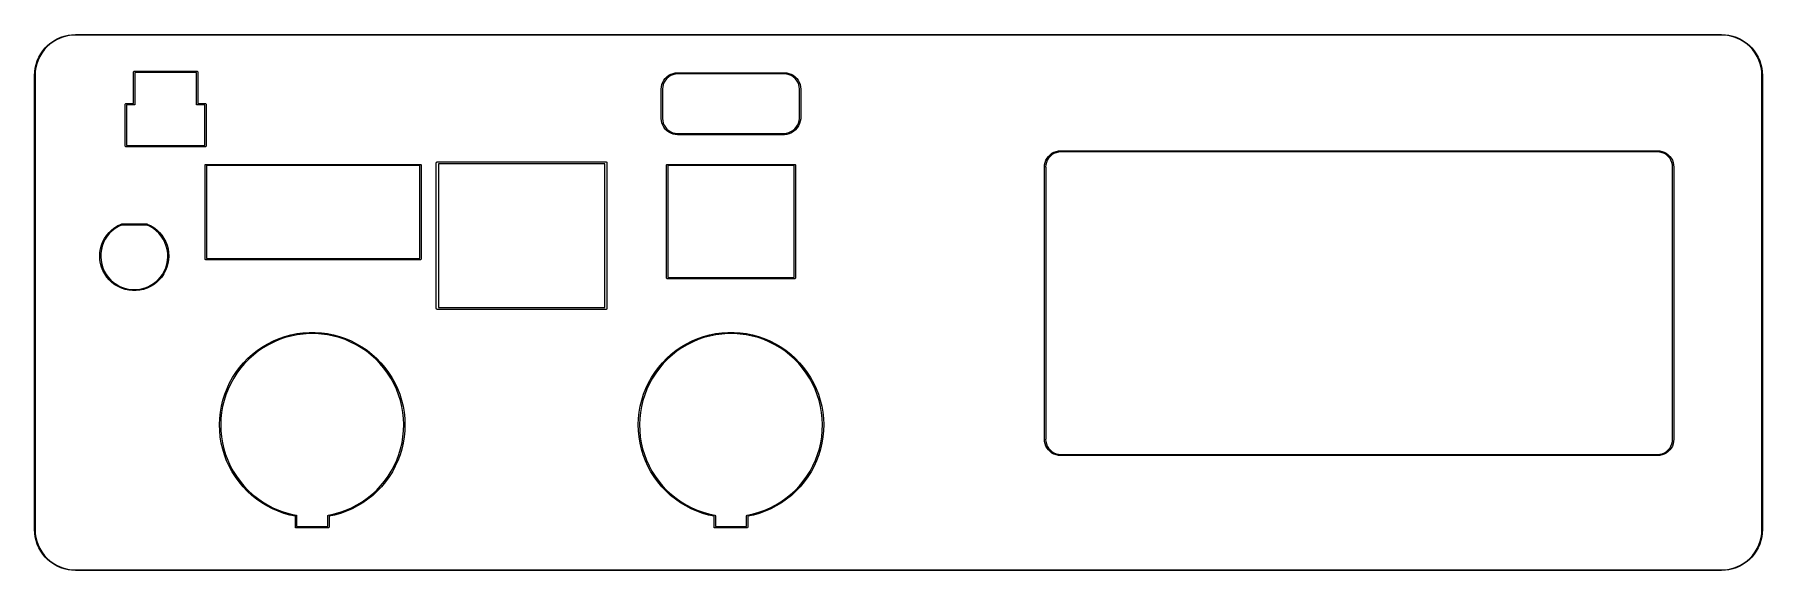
# Model space of a CAD drawing. Extents: x 67 to 233, y -100 to -49.
import ezdxf

# ---------------------------------------------------------------- set-up
doc = ezdxf.new("R2010")
doc.units = 0
doc.layers.add('BLACK', color=7, linetype='CONTINUOUS')

msp = doc.modelspace()

# ---------------------------------------------------------------- linework, layer by layer
at = {"layer": 'BLACK', "linetype": 'CONTINUOUS'}
for p, q in [((69.0307, -49.6358), (69.329, -49.4314)), ((69.5659, -49.3473), (69.2401, -49.5425)), ((69.329, -49.4314), (69.6449, -49.2554)), ((69.9091, -49.1849), (69.5659, -49.3473)), ((69.6449, -49.2554), (69.9757, -49.1094)), ((70.2667, -49.057), (69.9091, -49.1849)), ((69.9757, -49.1094), (70.3186, -48.9945)), ((70.6351, -48.9647), (70.2667, -49.057)), ((70.3186, -48.9945), (70.6706, -48.9117)), ((71.0107, -48.909), (70.6351, -48.9647)), ((70.6706, -48.9117), (71.0288, -48.8617)), ((71.3799, -48.8908), (71.0107, -48.909)), ((71.0288, -48.8617), (71.39, -48.845)), ((71.39, -48.895), (71.3799, -48.8908)), ((71.39, -48.845), (228.61, -48.845)), ((228.61, -48.895), (71.39, -48.895)), ((228.61, -48.845), (228.971, -48.8617)), ((228.62, -48.8908), (228.61, -48.895)), ((228.989, -48.909), (228.62, -48.8908)), ((228.971, -48.8617), (229.329, -48.9117)), ((229.365, -48.9647), (228.989, -48.909)), ((229.329, -48.9117), (229.681, -48.9945)), ((229.733, -49.057), (229.365, -48.9647)), ((229.681, -48.9945), (230.024, -49.1094)), ((230.091, -49.1849), (229.733, -49.057)), ((230.024, -49.1094), (230.355, -49.2554)), ((230.434, -49.3473), (230.091, -49.1849)), ((230.355, -49.2554), (230.671, -49.4314)), ((230.76, -49.5425), (230.434, -49.3473)), ((230.671, -49.4314), (230.969, -49.6358)), ((67.7394, -51.3457), (67.8854, -51.0149)), ((67.9773, -50.9359), (67.8149, -51.2791)), ((67.8854, -51.0149), (68.0614, -50.699)), ((68.1725, -50.6101), (67.9773, -50.9359)), ((68.0614, -50.699), (68.2658, -50.4007)), ((68.3987, -50.3051), (68.1725, -50.6101)), ((68.2658, -50.4007), (68.4968, -50.1225)), ((68.6537, -50.0237), (68.3987, -50.3051)), ((68.4968, -50.1225), (68.7525, -49.8668)), ((68.9351, -49.7687), (68.6537, -50.0237)), ((68.7525, -49.8668), (69.0307, -49.6358)), ((69.2401, -49.5425), (68.9351, -49.7687)), ((231.065, -49.7687), (230.76, -49.5425)), ((230.969, -49.6358), (231.248, -49.8668)), ((231.346, -50.0237), (231.065, -49.7687)), ((231.248, -49.8668), (231.503, -50.1225)), ((231.601, -50.3051), (231.346, -50.0237)), ((231.503, -50.1225), (231.734, -50.4007)), ((231.828, -50.6101), (231.601, -50.3051)), ((231.734, -50.4007), (231.939, -50.699)), ((232.023, -50.9359), (231.828, -50.6101)), ((231.939, -50.699), (232.115, -51.0149)), ((232.185, -51.2791), (232.023, -50.9359)), ((232.115, -51.0149), (232.261, -51.3457)), ((67.475, -52.76), (67.4917, -52.3988)), ((67.475, -96.11), (67.475, -52.76)), ((67.4917, -52.3988), (67.5417, -52.0406)), ((67.539, -52.3807), (67.5208, -52.7499)), ((67.5208, -52.7499), (67.525, -52.76)), ((67.525, -52.76), (67.525, -96.11)), ((67.5947, -52.0051), (67.539, -52.3807)), ((67.5417, -52.0406), (67.6245, -51.6886)), ((67.687, -51.6367), (67.5947, -52.0051)), ((67.6245, -51.6886), (67.7394, -51.3457)), ((67.8149, -51.2791), (67.687, -51.6367)), ((76.94, -52.4), (76.9576, -52.3576)), ((76.94, -55.44), (76.94, -52.4)), ((76.9576, -52.3576), (77, -52.34)), ((77, -52.34), (83, -52.34)), ((82.94, -52.46), (77.06, -52.46)), ((77.06, -52.46), (77.06, -55.5)), ((82.94, -55.5), (82.94, -52.46)), ((83, -52.34), (83.0424, -52.3576)), ((83.0424, -52.3576), (83.06, -52.4)), ((83.06, -52.4), (83.06, -55.44)), ((127.878, -52.871), (128.057, -52.7376)), ((128.244, -52.763), (128.051, -52.8814)), ((128.057, -52.7376), (128.252, -52.631)), ((128.454, -52.6762), (128.244, -52.763)), ((128.252, -52.631), (128.46, -52.5532)), ((128.674, -52.6233), (128.454, -52.6762)), ((128.46, -52.5532), (128.678, -52.5059)), ((128.891, -52.6063), (128.674, -52.6233)), ((128.678, -52.5059), (128.9, -52.49)), ((128.9, -52.61), (128.891, -52.6063)), ((128.9, -52.49), (139.1, -52.49)), ((139.1, -52.61), (128.9, -52.61)), ((139.1, -52.49), (139.322, -52.5059)), ((139.109, -52.6063), (139.1, -52.61)), ((139.326, -52.6233), (139.109, -52.6063)), ((139.322, -52.5059), (139.54, -52.5532)), ((139.546, -52.6762), (139.326, -52.6233)), ((139.54, -52.5532), (139.748, -52.631)), ((139.756, -52.763), (139.546, -52.6762)), ((139.748, -52.631), (139.943, -52.7376)), ((139.949, -52.8814), (139.756, -52.763)), ((139.943, -52.7376), (140.122, -52.871)), ((232.313, -51.6367), (232.185, -51.2791)), ((232.261, -51.3457), (232.376, -51.6886)), ((232.405, -52.0051), (232.313, -51.6367)), ((232.376, -51.6886), (232.458, -52.0406)), ((232.461, -52.3807), (232.405, -52.0051)), ((232.458, -52.0406), (232.508, -52.3988)), ((232.479, -52.7499), (232.461, -52.3807)), ((232.475, -52.76), (232.479, -52.7499)), ((232.475, -96.11), (232.475, -52.76)), ((232.508, -52.3988), (232.525, -52.76)), ((232.525, -52.76), (232.525, -96.11)), ((127.34, -54.05), (127.356, -53.828)), ((127.34, -56.85), (127.34, -54.05)), ((127.356, -53.828), (127.403, -53.6105)), ((127.403, -53.6105), (127.481, -53.402)), ((127.473, -53.824), (127.456, -54.041)), ((127.456, -54.041), (127.46, -54.05)), ((127.46, -54.05), (127.46, -56.85)), ((127.526, -53.6036), (127.473, -53.824)), ((127.481, -53.402), (127.588, -53.2066)), ((127.613, -53.3942), (127.526, -53.6036)), ((127.588, -53.2066), (127.721, -53.0284)), ((127.731, -53.201), (127.613, -53.3942)), ((127.721, -53.0284), (127.878, -52.871)), ((127.879, -53.0286), (127.731, -53.201)), ((128.051, -52.8814), (127.879, -53.0286)), ((140.121, -53.0286), (139.949, -52.8814)), ((140.269, -53.201), (140.121, -53.0286)), ((140.122, -52.871), (140.279, -53.0284)), ((140.387, -53.3942), (140.269, -53.201)), ((140.279, -53.0284), (140.412, -53.2066)), ((140.474, -53.6036), (140.387, -53.3942)), ((140.412, -53.2066), (140.519, -53.402)), ((140.527, -53.824), (140.474, -53.6036)), ((140.519, -53.402), (140.597, -53.6105)), ((140.544, -54.041), (140.527, -53.824)), ((140.54, -54.05), (140.544, -54.041)), ((140.54, -56.65), (140.54, -54.05)), ((140.597, -53.6105), (140.644, -53.828)), ((140.644, -53.828), (140.66, -54.05)), ((140.66, -54.05), (140.66, -56.65)), ((76.14, -55.5), (76.1576, -55.4576)), ((76.14, -59.5), (76.14, -55.5)), ((76.1576, -55.4576), (76.2, -55.44)), ((76.2, -55.44), (76.94, -55.44)), ((77, -55.56), (76.26, -55.56)), ((76.26, -55.56), (76.26, -59.44)), ((77.0424, -55.5424), (77, -55.56)), ((77.06, -55.5), (77.0424, -55.5424)), ((82.9576, -55.5424), (82.94, -55.5)), ((83, -55.56), (82.9576, -55.5424)), ((83.74, -55.56), (83, -55.56)), ((83.06, -55.44), (83.8, -55.44)), ((83.74, -59.44), (83.74, -55.56)), ((83.8, -55.44), (83.8424, -55.4576)), ((83.8424, -55.4576), (83.86, -55.5)), ((83.86, -55.5), (83.86, -59.5)), ((127.356, -57.072), (127.34, -56.85)), ((127.403, -57.2895), (127.356, -57.072)), ((127.481, -57.498), (127.403, -57.2895)), ((127.46, -56.85), (127.456, -56.859)), ((127.456, -56.859), (127.473, -57.076)), ((127.473, -57.076), (127.526, -57.2964)), ((127.588, -57.6934), (127.481, -57.498)), ((127.526, -57.2964), (127.613, -57.5058)), ((127.721, -57.8716), (127.588, -57.6934)), ((127.613, -57.5058), (127.731, -57.699)), ((127.731, -57.699), (127.879, -57.8714)), ((140.084, -57.8537), (140.23, -57.6882)), ((140.322, -57.7586), (140.165, -57.9365)), ((140.23, -57.6882), (140.351, -57.5036)), ((140.452, -57.5601), (140.322, -57.7586)), ((140.351, -57.5036), (140.445, -57.3036)), ((140.445, -57.3036), (140.509, -57.0924)), ((140.553, -57.3452), (140.452, -57.5601)), ((140.509, -57.0924), (140.542, -56.8742)), ((140.541, -56.6518), (140.54, -56.65)), ((140.54, -56.6537), (140.541, -56.6518)), ((140.544, -56.6616), (140.54, -56.6537)), ((140.542, -56.8742), (140.544, -56.6616)), ((140.622, -57.1181), (140.553, -57.3452)), ((140.658, -56.8835), (140.622, -57.1181)), ((140.66, -56.6504), (140.658, -56.8835)), ((140.66, -56.65), (140.66, -56.6504)), ((127.878, -58.029), (127.721, -57.8716)), ((128.057, -58.1624), (127.878, -58.029)), ((127.879, -57.8714), (128.051, -58.0186)), ((128.051, -58.0186), (128.244, -58.137)), ((128.252, -58.269), (128.057, -58.1624)), ((128.244, -58.137), (128.454, -58.2238)), ((128.46, -58.3468), (128.252, -58.269)), ((128.454, -58.2238), (128.674, -58.2767)), ((128.678, -58.3941), (128.46, -58.3468)), ((128.674, -58.2767), (128.891, -58.2937)), ((128.9, -58.41), (128.678, -58.3941)), ((128.891, -58.2937), (128.893, -58.293)), ((128.893, -58.293), (128.9, -58.29)), ((128.9, -58.29), (139.1, -58.29)), ((139.1, -58.41), (128.9, -58.41)), ((139.1, -58.29), (139.107, -58.2927)), ((139.102, -58.4092), (139.1, -58.41)), ((139.104, -58.4099), (139.102, -58.4092)), ((139.339, -58.3782), (139.104, -58.4099)), ((139.107, -58.2927), (139.315, -58.2646)), ((139.315, -58.2646), (139.528, -58.2043)), ((139.567, -58.3134), (139.339, -58.3782)), ((139.528, -58.2043), (139.729, -58.1144)), ((139.784, -58.2168), (139.567, -58.3134)), ((139.729, -58.1144), (139.916, -57.9968)), ((139.985, -58.0903), (139.784, -58.2168)), ((139.916, -57.9968), (140.084, -57.8537)), ((140.165, -57.9365), (139.985, -58.0903)), ((76.1576, -59.5424), (76.14, -59.5)), ((76.2, -59.56), (76.1576, -59.5424)), ((83.8, -59.56), (76.2, -59.56)), ((76.26, -59.44), (83.74, -59.44)), ((83.8424, -59.5424), (83.8, -59.56)), ((83.86, -59.5), (83.8424, -59.5424)), ((105.855, -61.0691), (105.864, -61.0563)), ((105.864, -61.0563), (105.869, -61.0412)), ((105.869, -61.0412), (105.882, -61.0319)), ((105.882, -61.0319), (105.891, -61.0191)), ((105.891, -61.0191), (105.906, -61.0142)), ((105.906, -61.0142), (105.919, -61.0049)), ((105.919, -61.0049), (105.935, -61.0049)), ((105.935, -61.0049), (105.95, -61)), ((105.95, -61), (122.05, -61)), ((122.05, -61), (122.065, -61.0049)), ((122.065, -61.0049), (122.081, -61.0049)), ((122.081, -61.0049), (122.094, -61.0142)), ((122.094, -61.0142), (122.109, -61.0191)), ((122.109, -61.0191), (122.118, -61.0319)), ((122.118, -61.0319), (122.131, -61.0412)), ((122.131, -61.0412), (122.136, -61.0563)), ((122.136, -61.0563), (122.145, -61.0691)), ((163.956, -61.278), (164.003, -61.0605)), ((164.003, -61.0605), (164.081, -60.852)), ((164.126, -61.0536), (164.073, -61.274)), ((164.081, -60.852), (164.188, -60.6566)), ((164.213, -60.8442), (164.126, -61.0536)), ((164.188, -60.6566), (164.321, -60.4784)), ((164.331, -60.651), (164.213, -60.8442)), ((164.321, -60.4784), (164.478, -60.321)), ((164.479, -60.4786), (164.331, -60.651)), ((164.478, -60.321), (164.657, -60.1876)), ((164.651, -60.3314), (164.479, -60.4786)), ((164.844, -60.213), (164.651, -60.3314)), ((164.657, -60.1876), (164.852, -60.081)), ((165.054, -60.1262), (164.844, -60.213)), ((164.852, -60.081), (165.06, -60.0032)), ((165.274, -60.0733), (165.054, -60.1262)), ((165.06, -60.0032), (165.278, -59.9559)), ((165.491, -60.0563), (165.274, -60.0733)), ((165.278, -59.9559), (165.5, -59.94)), ((165.5, -60.06), (165.491, -60.0563)), ((165.5, -59.94), (222.5, -59.94)), ((222.5, -60.06), (165.5, -60.06)), ((222.5, -59.94), (222.722, -59.9559)), ((222.509, -60.0563), (222.5, -60.06)), ((222.726, -60.0733), (222.509, -60.0563)), ((222.722, -59.9559), (222.94, -60.0032)), ((222.946, -60.1262), (222.726, -60.0733)), ((222.94, -60.0032), (223.148, -60.081)), ((223.156, -60.213), (222.946, -60.1262)), ((223.148, -60.081), (223.343, -60.1876)), ((223.349, -60.3314), (223.156, -60.213)), ((223.343, -60.1876), (223.522, -60.321)), ((223.521, -60.4786), (223.349, -60.3314)), ((223.669, -60.651), (223.521, -60.4786)), ((223.522, -60.321), (223.679, -60.4784)), ((223.787, -60.8442), (223.669, -60.651)), ((223.679, -60.4784), (223.812, -60.6566)), ((223.874, -61.0536), (223.787, -60.8442)), ((223.812, -60.6566), (223.919, -60.852)), ((223.927, -61.274), (223.874, -61.0536)), ((223.919, -60.852), (223.997, -61.0605)), ((223.997, -61.0605), (224.044, -61.278)), ((83.77, -61.3), (83.7876, -61.2576)), ((83.77, -70.3), (83.77, -61.3)), ((83.7876, -61.2576), (83.83, -61.24)), ((83.83, -61.24), (104.33, -61.24)), ((83.89, -61.36), (83.89, -70.24)), ((104.27, -61.36), (83.89, -61.36)), ((104.27, -70.24), (104.27, -61.36)), ((104.33, -61.24), (104.372, -61.2576)), ((104.372, -61.2576), (104.39, -61.3)), ((104.39, -61.3), (104.39, -70.3)), ((105.85, -61.1), (105.855, -61.0849)), ((105.85, -75), (105.85, -61.1)), ((105.855, -61.0849), (105.855, -61.0691)), ((106.05, -61.2), (106.05, -74.9)), ((121.95, -61.2), (106.05, -61.2)), ((121.95, -74.9), (121.95, -61.2)), ((122.145, -61.0691), (122.145, -61.0849)), ((122.145, -61.0849), (122.15, -61.1)), ((122.15, -61.1), (122.15, -75)), ((127.84, -61.3), (127.858, -61.2576)), ((127.84, -72.1), (127.84, -61.3)), ((127.858, -61.2576), (127.9, -61.24)), ((127.9, -61.24), (140.1, -61.24)), ((127.96, -61.36), (127.96, -72.04)), ((140.04, -61.36), (127.96, -61.36)), ((140.04, -72.04), (140.04, -61.36)), ((140.1, -61.24), (140.142, -61.2576)), ((140.142, -61.2576), (140.16, -61.3)), ((140.16, -61.3), (140.16, -72.1)), ((163.94, -61.5), (163.956, -61.278)), ((163.94, -87.5), (163.94, -61.5)), ((164.073, -61.274), (164.056, -61.491)), ((164.056, -61.491), (164.06, -61.5)), ((164.06, -61.5), (164.06, -87.5)), ((223.944, -61.491), (223.927, -61.274)), ((223.94, -61.5), (223.944, -61.491)), ((223.94, -87.5), (223.94, -61.5)), ((224.044, -61.278), (224.06, -61.5)), ((224.06, -61.5), (224.06, -87.5)), ((74.5954, -67.7404), (74.8533, -67.4941)), ((74.8994, -67.5799), (74.6458, -67.8259)), ((74.8533, -67.4941), (75.1363, -67.277)), ((75.1786, -67.3634), (74.8994, -67.5799)), ((75.1363, -67.277), (75.4411, -67.0918)), ((75.4799, -67.1789), (75.1786, -67.3634)), ((75.4411, -67.0918), (75.7641, -66.9405)), ((75.7826, -67.0368), (75.4799, -67.1789)), ((75.7641, -66.9405), (75.7738, -66.9406)), ((75.7738, -66.9406), (75.7828, -66.9369)), ((75.7828, -67.0369), (75.7826, -67.0368)), ((75.7828, -66.9369), (78.2175, -66.937)), ((78.2175, -67.037), (75.7828, -67.0369)), ((78.2175, -66.937), (78.2265, -66.9407)), ((78.2177, -67.0369), (78.2175, -67.037)), ((78.5204, -67.1791), (78.2177, -67.0369)), ((78.2265, -66.9407), (78.2362, -66.9406)), ((78.2362, -66.9406), (78.5592, -67.0919)), ((78.8217, -67.3636), (78.5204, -67.1791)), ((78.5592, -67.0919), (78.864, -67.2772)), ((79.1008, -67.5801), (78.8217, -67.3636)), ((78.864, -67.2772), (79.147, -67.4943)), ((79.3544, -67.8261), (79.1008, -67.5801)), ((79.147, -67.4943), (79.4049, -67.7407)), ((73.7186, -69.6527), (73.7753, -69.3006)), ((73.7753, -69.3006), (73.8696, -68.9566)), ((73.9428, -69.0394), (73.8556, -69.3818)), ((73.8696, -68.9566), (74.0005, -68.6248)), ((74.0671, -68.7087), (73.9428, -69.0394)), ((74.0005, -68.6248), (74.1665, -68.3091)), ((74.2271, -68.3937), (74.0671, -68.7087)), ((74.1665, -68.3091), (74.3655, -68.0132)), ((74.4208, -68.0982), (74.2271, -68.3937)), ((74.3655, -68.0132), (74.5954, -67.7404)), ((74.6458, -67.8259), (74.4208, -68.0982)), ((79.5794, -68.0985), (79.3544, -67.8261)), ((79.4049, -67.7407), (79.6347, -68.0134)), ((79.7731, -68.394), (79.5794, -68.0985)), ((79.6347, -68.0134), (79.8337, -68.3094)), ((79.933, -68.709), (79.7731, -68.394)), ((79.8337, -68.3094), (79.9996, -68.6251)), ((80.0573, -69.0397), (79.933, -68.709)), ((79.9996, -68.6251), (80.1305, -68.9569)), ((80.1444, -69.3821), (80.0573, -69.0397)), ((80.1305, -68.9569), (80.2248, -69.3009)), ((80.2248, -69.3009), (80.2814, -69.653)), ((73.7003, -70.0089), (73.7186, -69.6527)), ((73.7206, -70.365), (73.7003, -70.0089)), ((73.7791, -70.7168), (73.7206, -70.365)), ((73.8753, -71.0602), (73.7791, -70.7168)), ((73.8067, -69.7317), (73.7966, -70.0849)), ((73.7966, -70.0849), (73.8254, -70.437)), ((73.8556, -69.3818), (73.8067, -69.7317)), ((73.8254, -70.437), (73.8928, -70.7838)), ((73.8928, -70.7838), (73.9979, -71.1211)), ((80.002, -71.1214), (80.1072, -70.7841)), ((80.1072, -70.7841), (80.1746, -70.4373)), ((80.2208, -70.7171), (80.1246, -71.0605)), ((80.1933, -69.732), (80.1444, -69.3821)), ((80.1746, -70.4373), (80.2034, -70.0852)), ((80.2034, -70.0852), (80.1933, -69.732)), ((80.2794, -70.3653), (80.2208, -70.7171)), ((80.2997, -70.0092), (80.2794, -70.3653)), ((80.2814, -69.653), (80.2997, -70.0092)), ((83.7876, -70.3424), (83.77, -70.3)), ((83.83, -70.36), (83.7876, -70.3424)), ((104.33, -70.36), (83.83, -70.36)), ((83.89, -70.24), (104.27, -70.24)), ((104.372, -70.3424), (104.33, -70.36)), ((104.39, -70.3), (104.372, -70.3424)), ((74.008, -71.3913), (73.8753, -71.0602)), ((73.9979, -71.1211), (74.1396, -71.4447)), ((74.1756, -71.7061), (74.008, -71.3913)), ((74.1396, -71.4447), (74.316, -71.7508)), ((74.3763, -72.001), (74.1756, -71.7061)), ((74.316, -71.7508), (74.5251, -72.0356)), ((74.6075, -72.2725), (74.3763, -72.001)), ((74.5251, -72.0356), (74.7642, -72.2957)), ((74.8668, -72.5174), (74.6075, -72.2725)), ((74.7642, -72.2957), (75.0305, -72.5279)), ((75.151, -72.7329), (74.8668, -72.5174)), ((75.0305, -72.5279), (75.3207, -72.7293)), ((78.679, -72.7295), (78.9693, -72.5281)), ((79.133, -72.5176), (78.8488, -72.7331)), ((78.9693, -72.5281), (79.2356, -72.2959)), ((79.3922, -72.2727), (79.133, -72.5176)), ((79.2356, -72.2959), (79.4747, -72.0359)), ((79.6236, -72.0012), (79.3922, -72.2727)), ((79.4747, -72.0359), (79.6838, -71.7511)), ((79.8242, -71.7064), (79.6236, -72.0012)), ((79.6838, -71.7511), (79.8603, -71.445)), ((79.9919, -71.3916), (79.8242, -71.7064)), ((79.8603, -71.445), (80.002, -71.1214)), ((80.1246, -71.0605), (79.9919, -71.3916)), ((127.858, -72.1424), (127.84, -72.1)), ((127.9, -72.16), (127.858, -72.1424)), ((140.1, -72.16), (127.9, -72.16)), ((127.96, -72.04), (140.04, -72.04)), ((140.142, -72.1424), (140.1, -72.16)), ((140.16, -72.1), (140.142, -72.1424)), ((75.4567, -72.9166), (75.151, -72.7329)), ((75.3207, -72.7293), (75.6314, -72.8976)), ((75.7805, -73.0661), (75.4567, -72.9166)), ((75.6314, -72.8976), (75.9587, -73.0306)), ((76.1186, -73.1798), (75.7805, -73.0661)), ((75.9587, -73.0306), (76.2986, -73.1269)), ((76.4669, -73.2563), (76.1186, -73.1798)), ((76.2986, -73.1269), (76.6471, -73.1851)), ((76.8215, -73.2949), (76.4669, -73.2563)), ((76.6471, -73.1851), (76.9998, -73.2046)), ((77.1782, -73.2949), (76.8215, -73.2949)), ((76.9998, -73.2046), (77.3526, -73.1851)), ((77.5328, -73.2564), (77.1782, -73.2949)), ((77.3526, -73.1851), (77.7011, -73.1269)), ((77.8811, -73.1799), (77.5328, -73.2564)), ((77.7011, -73.1269), (78.041, -73.0307)), ((78.2192, -73.0662), (77.8811, -73.1799)), ((78.041, -73.0307), (78.3683, -72.8977)), ((78.543, -72.9167), (78.2192, -73.0662)), ((78.3683, -72.8977), (78.679, -72.7295)), ((78.8488, -72.7331), (78.543, -72.9167)), ((105.855, -75.0151), (105.85, -75)), ((105.855, -75.0309), (105.855, -75.0151)), ((105.864, -75.0437), (105.855, -75.0309)), ((105.869, -75.0588), (105.864, -75.0437)), ((105.882, -75.0681), (105.869, -75.0588)), ((105.891, -75.0809), (105.882, -75.0681)), ((105.906, -75.0858), (105.891, -75.0809)), ((105.919, -75.0951), (105.906, -75.0858)), ((105.935, -75.0951), (105.919, -75.0951)), ((105.95, -75.1), (105.935, -75.0951)), ((122.05, -75.1), (105.95, -75.1)), ((106.05, -74.9), (121.95, -74.9)), ((122.065, -75.0951), (122.05, -75.1)), ((122.081, -75.0951), (122.065, -75.0951)), ((122.094, -75.0858), (122.081, -75.0951)), ((122.109, -75.0809), (122.094, -75.0858)), ((122.118, -75.0681), (122.109, -75.0809)), ((122.131, -75.0588), (122.118, -75.0681)), ((122.136, -75.0437), (122.131, -75.0588)), ((122.145, -75.0309), (122.136, -75.0437)), ((122.15, -75), (122.145, -75.0151)), ((122.145, -75.0151), (122.145, -75.0309)), ((91.3849, -77.6815), (91.9539, -77.5262)), ((91.9539, -77.5262), (92.532, -77.4091)), ((92.5511, -77.5226), (91.9805, -77.6382)), ((92.532, -77.4091), (93.1166, -77.3308)), ((93.1281, -77.4453), (92.5511, -77.5226)), ((93.1166, -77.3308), (93.7051, -77.2915)), ((93.7089, -77.4066), (93.1281, -77.4453)), ((93.7051, -77.2915), (94.2949, -77.2915)), ((94.2911, -77.4066), (93.7089, -77.4066)), ((94.8719, -77.4453), (94.2911, -77.4066)), ((94.2949, -77.2915), (94.8834, -77.3308)), ((95.4489, -77.5226), (94.8719, -77.4453)), ((94.8834, -77.3308), (95.468, -77.4091)), ((96.0195, -77.6382), (95.4489, -77.5226)), ((95.468, -77.4091), (96.0461, -77.5262)), ((96.0461, -77.5262), (96.6151, -77.6815)), ((131.385, -77.6815), (131.954, -77.5262)), ((131.954, -77.5262), (132.532, -77.4091)), ((132.551, -77.5226), (131.981, -77.6382)), ((132.532, -77.4091), (133.117, -77.3308)), ((133.128, -77.4453), (132.551, -77.5226)), ((133.117, -77.3308), (133.705, -77.2915)), ((133.709, -77.4066), (133.128, -77.4453)), ((133.705, -77.2915), (134.295, -77.2915)), ((134.291, -77.4066), (133.709, -77.4066)), ((134.872, -77.4453), (134.291, -77.4066)), ((134.295, -77.2915), (134.883, -77.3308)), ((135.449, -77.5226), (134.872, -77.4453)), ((134.883, -77.3308), (135.468, -77.4091)), ((136.019, -77.6382), (135.449, -77.5226)), ((135.468, -77.4091), (136.046, -77.5262)), ((136.046, -77.5262), (136.615, -77.6815)), ((88.2987, -79.366), (88.7624, -79.0015)), ((88.8305, -79.0944), (88.3728, -79.4541)), ((88.7624, -79.0015), (89.2493, -78.6687)), ((89.3111, -78.7659), (88.8305, -79.0944)), ((89.2493, -78.6687), (89.7573, -78.3691)), ((89.8125, -78.4701), (89.3111, -78.7659)), ((89.7573, -78.3691), (90.2842, -78.1039)), ((90.3325, -78.2084), (89.8125, -78.4701)), ((90.2842, -78.1039), (90.8275, -77.8744)), ((90.8688, -77.9818), (90.3325, -78.2084)), ((90.8275, -77.8744), (91.3849, -77.6815)), ((91.4189, -77.7915), (90.8688, -77.9818)), ((91.9805, -77.6382), (91.4189, -77.7915)), ((96.5811, -77.7915), (96.0195, -77.6382)), ((97.1312, -77.9818), (96.5811, -77.7915)), ((96.6151, -77.6815), (97.1725, -77.8744)), ((97.6675, -78.2084), (97.1312, -77.9818)), ((97.1725, -77.8744), (97.7158, -78.1039)), ((98.1875, -78.4701), (97.6675, -78.2084)), ((97.7158, -78.1039), (98.2427, -78.3691)), ((98.6889, -78.7659), (98.1875, -78.4701)), ((98.2427, -78.3691), (98.7507, -78.6687)), ((99.1695, -79.0944), (98.6889, -78.7659)), ((98.7507, -78.6687), (99.2376, -79.0015)), ((99.6272, -79.4541), (99.1695, -79.0944)), ((99.2376, -79.0015), (99.7013, -79.366)), ((128.299, -79.366), (128.762, -79.0015)), ((128.83, -79.0944), (128.373, -79.4541)), ((128.762, -79.0015), (129.249, -78.6687)), ((129.311, -78.7659), (128.83, -79.0944)), ((129.249, -78.6687), (129.757, -78.3691)), ((129.812, -78.4701), (129.311, -78.7659)), ((129.757, -78.3691), (130.284, -78.1039)), ((130.332, -78.2084), (129.812, -78.4701)), ((130.284, -78.1039), (130.828, -77.8744)), ((130.869, -77.9818), (130.332, -78.2084)), ((130.828, -77.8744), (131.385, -77.6815)), ((131.419, -77.7915), (130.869, -77.9818)), ((131.981, -77.6382), (131.419, -77.7915)), ((136.581, -77.7915), (136.019, -77.6382)), ((137.131, -77.9818), (136.581, -77.7915)), ((136.615, -77.6815), (137.172, -77.8744)), ((137.668, -78.2084), (137.131, -77.9818)), ((137.172, -77.8744), (137.716, -78.1039)), ((138.188, -78.4701), (137.668, -78.2084)), ((137.716, -78.1039), (138.243, -78.3691)), ((138.689, -78.7659), (138.188, -78.4701)), ((138.243, -78.3691), (138.751, -78.6687)), ((139.17, -79.0944), (138.689, -78.7659)), ((138.751, -78.6687), (139.238, -79.0015)), ((139.627, -79.4541), (139.17, -79.0944)), ((139.238, -79.0015), (139.701, -79.366)), ((86.7156, -81.1065), (87.0669, -80.6328)), ((87.1571, -80.7044), (86.8103, -81.1719)), ((87.0669, -80.6328), (87.4491, -80.1835)), ((87.5342, -80.2609), (87.1571, -80.7044)), ((87.4491, -80.1835), (87.8602, -79.7606)), ((87.9401, -79.8435), (87.5342, -80.2609)), ((87.8602, -79.7606), (88.2987, -79.366)), ((88.3728, -79.4541), (87.9401, -79.8435)), ((100.06, -79.8435), (99.6272, -79.4541)), ((99.7013, -79.366), (100.14, -79.7606)), ((100.466, -80.2609), (100.06, -79.8435)), ((100.14, -79.7606), (100.551, -80.1835)), ((100.843, -80.7044), (100.466, -80.2609)), ((100.551, -80.1835), (100.933, -80.6328)), ((101.19, -81.1719), (100.843, -80.7044)), ((100.933, -80.6328), (101.284, -81.1065)), ((126.716, -81.1065), (127.067, -80.6328)), ((127.157, -80.7044), (126.81, -81.1719)), ((127.067, -80.6328), (127.449, -80.1835)), ((127.534, -80.2609), (127.157, -80.7044)), ((127.449, -80.1835), (127.86, -79.7606)), ((127.94, -79.8435), (127.534, -80.2609)), ((127.86, -79.7606), (128.299, -79.366)), ((128.373, -79.4541), (127.94, -79.8435)), ((140.06, -79.8435), (139.627, -79.4541)), ((139.701, -79.366), (140.14, -79.7606)), ((140.466, -80.2609), (140.06, -79.8435)), ((140.14, -79.7606), (140.551, -80.1835)), ((140.843, -80.7044), (140.466, -80.2609)), ((140.551, -80.1835), (140.933, -80.6328)), ((141.19, -81.1719), (140.843, -80.7044)), ((140.933, -80.6328), (141.284, -81.1065)), ((85.8609, -82.6528), (86.1112, -82.1188)), ((86.2138, -82.1711), (85.9667, -82.6982)), ((86.1112, -82.1188), (86.3965, -81.6026)), ((86.4954, -81.6616), (86.2138, -82.1711)), ((86.3965, -81.6026), (86.7156, -81.1065)), ((86.8103, -81.1719), (86.4954, -81.6616)), ((101.505, -81.6616), (101.19, -81.1719)), ((101.284, -81.1065), (101.603, -81.6026)), ((101.786, -82.1711), (101.505, -81.6616)), ((101.603, -81.6026), (101.889, -82.1188)), ((102.033, -82.6982), (101.786, -82.1711)), ((101.889, -82.1188), (102.139, -82.6528)), ((125.861, -82.6528), (126.111, -82.1188)), ((126.214, -82.1711), (125.967, -82.6982)), ((126.111, -82.1188), (126.397, -81.6026)), ((126.495, -81.6616), (126.214, -82.1711)), ((126.397, -81.6026), (126.716, -81.1065)), ((126.81, -81.1719), (126.495, -81.6616)), ((141.505, -81.6616), (141.19, -81.1719)), ((141.284, -81.1065), (141.603, -81.6026)), ((141.786, -82.1711), (141.505, -81.6616)), ((141.603, -81.6026), (141.889, -82.1188)), ((142.033, -82.6982), (141.786, -82.1711)), ((141.889, -82.1188), (142.139, -82.6528)), ((85.3302, -84.3381), (85.4695, -83.765)), ((85.5804, -83.7959), (85.4429, -84.3615)), ((85.4695, -83.765), (85.6467, -83.2024)), ((85.7552, -83.2406), (85.5804, -83.7959)), ((85.6467, -83.2024), (85.8609, -82.6528)), ((85.9667, -82.6982), (85.7552, -83.2406)), ((102.245, -83.2406), (102.033, -82.6982)), ((102.139, -82.6528), (102.353, -83.2024)), ((102.42, -83.7959), (102.245, -83.2406)), ((102.353, -83.2024), (102.531, -83.765)), ((102.557, -84.3615), (102.42, -83.7959)), ((102.531, -83.765), (102.67, -84.3381)), ((125.33, -84.3381), (125.469, -83.765)), ((125.58, -83.7959), (125.443, -84.3615)), ((125.469, -83.765), (125.647, -83.2024)), ((125.755, -83.2406), (125.58, -83.7959)), ((125.647, -83.2024), (125.861, -82.6528)), ((125.967, -82.6982), (125.755, -83.2406)), ((142.245, -83.2406), (142.033, -82.6982)), ((142.139, -82.6528), (142.353, -83.2024)), ((142.42, -83.7959), (142.245, -83.2406)), ((142.353, -83.2024), (142.531, -83.765)), ((142.557, -84.3615), (142.42, -83.7959)), ((142.531, -83.765), (142.67, -84.3381)), ((85.1446, -86.0951), (85.1674, -85.5058)), ((85.1674, -85.5058), (85.2293, -84.9192)), ((85.2293, -84.9192), (85.3302, -84.3381)), ((85.2822, -85.514), (85.2597, -86.0958)), ((85.3433, -84.9351), (85.2822, -85.514)), ((85.4429, -84.3615), (85.3433, -84.9351)), ((102.657, -84.9351), (102.557, -84.3615)), ((102.718, -85.514), (102.657, -84.9351)), ((102.67, -84.3381), (102.771, -84.9192)), ((102.74, -86.0958), (102.718, -85.514)), ((102.771, -84.9192), (102.833, -85.5058)), ((102.833, -85.5058), (102.855, -86.0951)), ((125.145, -86.0951), (125.167, -85.5058)), ((125.167, -85.5058), (125.229, -84.9192)), ((125.229, -84.9192), (125.33, -84.3381)), ((125.282, -85.514), (125.26, -86.0958)), ((125.343, -84.9351), (125.282, -85.514)), ((125.443, -84.3615), (125.343, -84.9351)), ((142.657, -84.9351), (142.557, -84.3615)), ((142.718, -85.514), (142.657, -84.9351)), ((142.67, -84.3381), (142.771, -84.9192)), ((142.74, -86.0958), (142.718, -85.514)), ((142.771, -84.9192), (142.833, -85.5058)), ((142.833, -85.5058), (142.855, -86.0951)), ((85.1611, -86.6847), (85.1446, -86.0951)), ((85.2168, -87.2719), (85.1611, -86.6847)), ((85.3115, -87.8541), (85.2168, -87.2719)), ((85.2597, -86.0958), (85.276, -86.6777)), ((85.276, -86.6777), (85.331, -87.2572)), ((85.331, -87.2572), (85.4245, -87.8318)), ((102.576, -87.8318), (102.669, -87.2572)), ((102.669, -87.2572), (102.724, -86.6777)), ((102.783, -87.2719), (102.688, -87.8541)), ((102.724, -86.6777), (102.74, -86.0958)), ((102.839, -86.6847), (102.783, -87.2719)), ((102.855, -86.0951), (102.839, -86.6847)), ((125.161, -86.6847), (125.145, -86.0951)), ((125.217, -87.2719), (125.161, -86.6847)), ((125.312, -87.8541), (125.217, -87.2719)), ((125.26, -86.0958), (125.276, -86.6777)), ((125.276, -86.6777), (125.331, -87.2572)), ((125.331, -87.2572), (125.424, -87.8318)), ((142.576, -87.8318), (142.669, -87.2572)), ((142.669, -87.2572), (142.724, -86.6777)), ((142.783, -87.2719), (142.688, -87.8541)), ((142.724, -86.6777), (142.74, -86.0958)), ((142.839, -86.6847), (142.783, -87.2719)), ((142.855, -86.0951), (142.839, -86.6847)), ((85.4448, -88.4286), (85.3115, -87.8541)), ((85.4245, -87.8318), (85.556, -88.3989)), ((85.6159, -88.9931), (85.4448, -88.4286)), ((85.556, -88.3989), (85.7249, -88.956)), ((85.8243, -89.5449), (85.6159, -88.9931)), ((85.7249, -88.956), (85.9306, -89.5006)), ((102.069, -89.5006), (102.275, -88.956)), ((102.384, -88.9931), (102.176, -89.5449)), ((102.275, -88.956), (102.444, -88.3989)), ((102.555, -88.4286), (102.384, -88.9931)), ((102.444, -88.3989), (102.576, -87.8318)), ((102.688, -87.8541), (102.555, -88.4286)), ((125.445, -88.4286), (125.312, -87.8541)), ((125.424, -87.8318), (125.556, -88.3989)), ((125.616, -88.9931), (125.445, -88.4286)), ((125.556, -88.3989), (125.725, -88.956)), ((125.824, -89.5449), (125.616, -88.9931)), ((125.725, -88.956), (125.931, -89.5006)), ((142.069, -89.5006), (142.275, -88.956)), ((142.384, -88.9931), (142.176, -89.5449)), ((142.275, -88.956), (142.444, -88.3989)), ((142.555, -88.4286), (142.384, -88.9931)), ((142.444, -88.3989), (142.576, -87.8318)), ((142.688, -87.8541), (142.555, -88.4286)), ((163.956, -87.722), (163.94, -87.5)), ((164.003, -87.9395), (163.956, -87.722)), ((164.081, -88.148), (164.003, -87.9395)), ((164.06, -87.5), (164.056, -87.509)), ((164.056, -87.509), (164.073, -87.726)), ((164.073, -87.726), (164.126, -87.9464)), ((164.188, -88.3434), (164.081, -88.148)), ((164.126, -87.9464), (164.213, -88.1558)), ((164.321, -88.5216), (164.188, -88.3434)), ((164.213, -88.1558), (164.331, -88.349)), ((164.478, -88.679), (164.321, -88.5216)), ((164.331, -88.349), (164.479, -88.5214)), ((164.657, -88.8124), (164.478, -88.679)), ((164.479, -88.5214), (164.651, -88.6686)), ((164.651, -88.6686), (164.844, -88.787)), ((164.852, -88.919), (164.657, -88.8124)), ((164.844, -88.787), (165.054, -88.8738)), ((165.06, -88.9968), (164.852, -88.919)), ((165.054, -88.8738), (165.274, -88.9267)), ((165.278, -89.0441), (165.06, -88.9968)), ((165.274, -88.9267), (165.491, -88.9437)), ((165.5, -89.06), (165.278, -89.0441)), ((165.491, -88.9437), (165.5, -88.94)), ((165.5, -88.94), (222.5, -88.94)), ((222.5, -89.06), (165.5, -89.06)), ((222.5, -88.94), (222.509, -88.9437)), ((222.722, -89.0441), (222.5, -89.06)), ((222.509, -88.9437), (222.726, -88.9267)), ((222.94, -88.9968), (222.722, -89.0441)), ((222.726, -88.9267), (222.946, -88.8738)), ((223.148, -88.919), (222.94, -88.9968)), ((222.946, -88.8738), (223.156, -88.787)), ((223.343, -88.8124), (223.148, -88.919)), ((223.156, -88.787), (223.349, -88.6686)), ((223.522, -88.679), (223.343, -88.8124)), ((223.349, -88.6686), (223.521, -88.5214)), ((223.521, -88.5214), (223.669, -88.349)), ((223.679, -88.5216), (223.522, -88.679)), ((223.669, -88.349), (223.787, -88.1558)), ((223.812, -88.3434), (223.679, -88.5216)), ((223.787, -88.1558), (223.874, -87.9464)), ((223.919, -88.148), (223.812, -88.3434)), ((223.874, -87.9464), (223.927, -87.726)), ((223.997, -87.9395), (223.919, -88.148)), ((223.927, -87.726), (223.944, -87.509)), ((223.944, -87.509), (223.94, -87.5)), ((224.044, -87.722), (223.997, -87.9395)), ((224.06, -87.5), (224.044, -87.722)), ((86.069, -90.0815), (85.8243, -89.5449)), ((85.9306, -89.5006), (86.1721, -90.0303)), ((86.3488, -90.6008), (86.069, -90.0815)), ((86.1721, -90.0303), (86.4483, -90.5428)), ((86.6626, -91.1002), (86.3488, -90.6008)), ((86.4483, -90.5428), (86.7579, -91.0357)), ((101.242, -91.0357), (101.552, -90.5428)), ((101.651, -90.6008), (101.337, -91.1002)), ((101.552, -90.5428), (101.828, -90.0303)), ((101.931, -90.0815), (101.651, -90.6008)), ((101.828, -90.0303), (102.069, -89.5006)), ((102.176, -89.5449), (101.931, -90.0815)), ((126.069, -90.0815), (125.824, -89.5449)), ((125.931, -89.5006), (126.172, -90.0303)), ((126.349, -90.6008), (126.069, -90.0815)), ((126.172, -90.0303), (126.448, -90.5428)), ((126.663, -91.1002), (126.349, -90.6008)), ((126.448, -90.5428), (126.758, -91.0357)), ((141.242, -91.0357), (141.552, -90.5428)), ((141.651, -90.6008), (141.337, -91.1002)), ((141.552, -90.5428), (141.828, -90.0303)), ((141.931, -90.0815), (141.651, -90.6008)), ((141.828, -90.0303), (142.069, -89.5006)), ((142.176, -89.5449), (141.931, -90.0815)), ((87.0089, -91.5776), (86.6626, -91.1002)), ((86.7579, -91.0357), (87.0998, -91.507)), ((87.3862, -92.0309), (87.0089, -91.5776)), ((87.0998, -91.507), (87.4722, -91.9544)), ((87.7929, -92.4581), (87.3862, -92.0309)), ((87.4722, -91.9544), (87.8736, -92.376)), ((87.8736, -92.376), (88.3021, -92.77)), ((99.6979, -92.77), (100.126, -92.376)), ((100.126, -92.376), (100.528, -91.9544)), ((100.614, -92.0309), (100.207, -92.4581)), ((100.528, -91.9544), (100.9, -91.507)), ((100.991, -91.5776), (100.614, -92.0309)), ((100.9, -91.507), (101.242, -91.0357)), ((101.337, -91.1002), (100.991, -91.5776)), ((127.009, -91.5776), (126.663, -91.1002)), ((126.758, -91.0357), (127.1, -91.507)), ((127.386, -92.0309), (127.009, -91.5776)), ((127.1, -91.507), (127.472, -91.9544)), ((127.793, -92.4581), (127.386, -92.0309)), ((127.472, -91.9544), (127.874, -92.376)), ((127.874, -92.376), (128.302, -92.77)), ((139.698, -92.77), (140.126, -92.376)), ((140.126, -92.376), (140.528, -91.9544)), ((140.614, -92.0309), (140.207, -92.4581)), ((140.528, -91.9544), (140.9, -91.507)), ((140.991, -91.5776), (140.614, -92.0309)), ((140.9, -91.507), (141.242, -91.0357)), ((141.337, -91.1002), (140.991, -91.5776)), ((88.2271, -92.8573), (87.7929, -92.4581)), ((88.6869, -93.2267), (88.2271, -92.8573)), ((88.3021, -92.77), (88.756, -93.1346)), ((89.1703, -93.5647), (88.6869, -93.2267)), ((88.756, -93.1346), (89.2331, -93.4682)), ((89.6751, -93.8697), (89.1703, -93.5647)), ((89.2331, -93.4682), (89.7313, -93.7693)), ((90.1991, -94.1405), (89.6751, -93.8697)), ((89.7313, -93.7693), (90.2485, -94.0365)), ((90.2485, -94.0365), (90.7824, -94.2687)), ((97.2176, -94.2687), (97.7515, -94.0365)), ((97.7515, -94.0365), (98.2687, -93.7693)), ((98.3249, -93.8697), (97.8009, -94.1405)), ((98.2687, -93.7693), (98.7669, -93.4682)), ((98.8297, -93.5647), (98.3249, -93.8697)), ((98.7669, -93.4682), (99.244, -93.1346)), ((99.3131, -93.2267), (98.8297, -93.5647)), ((99.244, -93.1346), (99.6979, -92.77)), ((99.7729, -92.8573), (99.3131, -93.2267)), ((100.207, -92.4581), (99.7729, -92.8573)), ((128.227, -92.8573), (127.793, -92.4581)), ((128.687, -93.2267), (128.227, -92.8573)), ((128.302, -92.77), (128.756, -93.1346)), ((129.17, -93.5647), (128.687, -93.2267)), ((128.756, -93.1346), (129.233, -93.4682)), ((129.675, -93.8697), (129.17, -93.5647)), ((129.233, -93.4682), (129.731, -93.7693)), ((130.199, -94.1405), (129.675, -93.8697)), ((129.731, -93.7693), (130.249, -94.0365)), ((130.249, -94.0365), (130.782, -94.2687)), ((137.218, -94.2687), (137.751, -94.0365)), ((137.751, -94.0365), (138.269, -93.7693)), ((138.325, -93.8697), (137.801, -94.1405)), ((138.269, -93.7693), (138.767, -93.4682)), ((138.83, -93.5647), (138.325, -93.8697)), ((138.767, -93.4682), (139.244, -93.1346)), ((139.313, -93.2267), (138.83, -93.5647)), ((139.244, -93.1346), (139.698, -92.77)), ((139.773, -92.8573), (139.313, -93.2267)), ((140.207, -92.4581), (139.773, -92.8573)), ((90.74, -94.3758), (90.1991, -94.1405)), ((91.2953, -94.5745), (90.74, -94.3758)), ((90.7824, -94.2687), (91.3305, -94.4649)), ((91.8626, -94.7358), (91.2953, -94.5745)), ((91.3305, -94.4649), (91.8904, -94.6241)), ((92.39, -94.8485), (91.8626, -94.7358)), ((91.8904, -94.6241), (92.4446, -94.7425)), ((92.39, -95.9), (92.39, -94.8485)), ((92.4446, -94.7425), (92.45, -94.7403)), ((92.45, -94.7403), (92.4547, -94.7422)), ((92.4547, -94.7422), (92.4606, -94.7409)), ((92.4606, -94.7409), (92.477, -94.7514)), ((92.477, -94.7514), (92.4924, -94.7578)), ((92.4924, -94.7578), (92.4944, -94.7626)), ((92.4944, -94.7626), (92.4992, -94.7657)), ((92.4992, -94.7657), (92.5032, -94.7839)), ((92.5032, -94.7839), (92.51, -94.8003)), ((92.51, -94.8003), (92.51, -95.84)), ((95.49, -94.8), (95.4969, -94.7833)), ((95.49, -95.84), (95.49, -94.8)), ((95.4969, -94.7833), (95.5008, -94.7657)), ((95.5008, -94.7657), (95.5054, -94.7627)), ((95.5054, -94.7627), (95.5076, -94.7576)), ((95.5076, -94.7576), (95.5242, -94.7507)), ((95.5242, -94.7507), (95.5394, -94.7409)), ((95.5394, -94.7409), (95.5449, -94.7421)), ((95.5449, -94.7421), (95.55, -94.74)), ((95.55, -94.74), (95.5558, -94.7424)), ((95.5558, -94.7424), (96.1096, -94.6241)), ((96.1374, -94.7358), (95.61, -94.8485)), ((95.61, -94.8485), (95.61, -95.9)), ((96.1096, -94.6241), (96.6695, -94.4649)), ((96.7047, -94.5745), (96.1374, -94.7358)), ((96.6695, -94.4649), (97.2176, -94.2687)), ((97.26, -94.3758), (96.7047, -94.5745)), ((97.8009, -94.1405), (97.26, -94.3758)), ((130.74, -94.3758), (130.199, -94.1405)), ((131.295, -94.5745), (130.74, -94.3758)), ((130.782, -94.2687), (131.33, -94.4649)), ((131.863, -94.7358), (131.295, -94.5745)), ((131.33, -94.4649), (131.89, -94.6241)), ((132.39, -94.8485), (131.863, -94.7358)), ((131.89, -94.6241), (132.445, -94.7425)), ((132.39, -95.9), (132.39, -94.8485)), ((132.445, -94.7425), (132.45, -94.7403)), ((132.45, -94.7403), (132.455, -94.7422)), ((132.455, -94.7422), (132.461, -94.7409)), ((132.461, -94.7409), (132.477, -94.7514)), ((132.477, -94.7514), (132.492, -94.7578)), ((132.492, -94.7578), (132.494, -94.7626)), ((132.494, -94.7626), (132.499, -94.7657)), ((132.499, -94.7657), (132.503, -94.7839)), ((132.503, -94.7839), (132.51, -94.8003)), ((132.51, -94.8003), (132.51, -95.84)), ((135.49, -94.8), (135.497, -94.7833)), ((135.49, -95.84), (135.49, -94.8)), ((135.497, -94.7833), (135.501, -94.7657)), ((135.501, -94.7657), (135.505, -94.7627)), ((135.505, -94.7627), (135.508, -94.7576)), ((135.508, -94.7576), (135.524, -94.7507)), ((135.524, -94.7507), (135.539, -94.7409)), ((135.539, -94.7409), (135.545, -94.7421)), ((135.545, -94.7421), (135.55, -94.74)), ((135.55, -94.74), (135.556, -94.7424)), ((135.556, -94.7424), (136.11, -94.6241)), ((136.137, -94.7358), (135.61, -94.8485)), ((135.61, -94.8485), (135.61, -95.9)), ((136.11, -94.6241), (136.67, -94.4649)), ((136.705, -94.5745), (136.137, -94.7358)), ((136.67, -94.4649), (137.218, -94.2687)), ((137.26, -94.3758), (136.705, -94.5745)), ((137.801, -94.1405), (137.26, -94.3758)), ((67.4917, -96.4712), (67.475, -96.11)), ((67.5417, -96.8294), (67.4917, -96.4712)), ((67.525, -96.11), (67.5208, -96.1201)), ((67.5208, -96.1201), (67.539, -96.4893)), ((67.539, -96.4893), (67.5947, -96.8649)), ((67.6245, -97.1814), (67.5417, -96.8294)), ((67.5947, -96.8649), (67.687, -97.2333)), ((67.7394, -97.5243), (67.6245, -97.1814)), ((67.687, -97.2333), (67.8149, -97.5909)), ((92.4076, -95.9424), (92.39, -95.9)), ((92.45, -95.96), (92.4076, -95.9424)), ((95.55, -95.96), (92.45, -95.96)), ((92.51, -95.84), (95.49, -95.84)), ((95.5924, -95.9424), (95.55, -95.96)), ((95.61, -95.9), (95.5924, -95.9424)), ((132.408, -95.9424), (132.39, -95.9)), ((132.45, -95.96), (132.408, -95.9424)), ((135.55, -95.96), (132.45, -95.96)), ((132.51, -95.84), (135.49, -95.84)), ((135.592, -95.9424), (135.55, -95.96)), ((135.61, -95.9), (135.592, -95.9424)), ((232.185, -97.5909), (232.313, -97.2333)), ((232.376, -97.1814), (232.261, -97.5243)), ((232.313, -97.2333), (232.405, -96.8649)), ((232.458, -96.8294), (232.376, -97.1814)), ((232.405, -96.8649), (232.461, -96.4893)), ((232.508, -96.4712), (232.458, -96.8294)), ((232.461, -96.4893), (232.479, -96.1201)), ((232.479, -96.1201), (232.475, -96.11)), ((232.525, -96.11), (232.508, -96.4712)), ((67.8854, -97.8551), (67.7394, -97.5243)), ((67.8149, -97.5909), (67.9773, -97.9341)), ((68.0614, -98.171), (67.8854, -97.8551)), ((67.9773, -97.9341), (68.1725, -98.2599)), ((68.2658, -98.4693), (68.0614, -98.171)), ((68.1725, -98.2599), (68.3987, -98.5649)), ((68.4968, -98.7475), (68.2658, -98.4693)), ((68.3987, -98.5649), (68.6537, -98.8463)), ((68.7525, -99.0032), (68.4968, -98.7475)), ((68.6537, -98.8463), (68.9351, -99.1013)), ((69.0307, -99.2342), (68.7525, -99.0032)), ((231.248, -99.0032), (230.969, -99.2342)), ((231.065, -99.1013), (231.346, -98.8463)), ((231.503, -98.7475), (231.248, -99.0032)), ((231.346, -98.8463), (231.601, -98.5649)), ((231.734, -98.4693), (231.503, -98.7475)), ((231.601, -98.5649), (231.828, -98.2599)), ((231.939, -98.171), (231.734, -98.4693)), ((231.828, -98.2599), (232.023, -97.9341)), ((232.115, -97.8551), (231.939, -98.171)), ((232.023, -97.9341), (232.185, -97.5909)), ((232.261, -97.5243), (232.115, -97.8551)), ((68.9351, -99.1013), (69.2401, -99.3275)), ((69.329, -99.4386), (69.0307, -99.2342)), ((69.2401, -99.3275), (69.5659, -99.5227)), ((69.6449, -99.6146), (69.329, -99.4386)), ((69.5659, -99.5227), (69.9091, -99.6851)), ((69.9757, -99.7606), (69.6449, -99.6146)), ((69.9091, -99.6851), (70.2667, -99.813)), ((70.3186, -99.8755), (69.9757, -99.7606)), ((70.2667, -99.813), (70.6351, -99.9053)), ((70.6706, -99.9583), (70.3186, -99.8755)), ((70.6351, -99.9053), (71.0107, -99.961)), ((71.0288, -100.008), (70.6706, -99.9583)), ((71.0107, -99.961), (71.3799, -99.9792)), ((71.39, -100.025), (71.0288, -100.008)), ((71.3799, -99.9792), (71.39, -99.975)), ((71.39, -99.975), (228.61, -99.975)), ((228.61, -100.025), (71.39, -100.025)), ((228.61, -99.975), (228.62, -99.9792)), ((228.971, -100.008), (228.61, -100.025)), ((228.62, -99.9792), (228.989, -99.961)), ((229.329, -99.9583), (228.971, -100.008)), ((228.989, -99.961), (229.365, -99.9053)), ((229.681, -99.8755), (229.329, -99.9583)), ((229.365, -99.9053), (229.733, -99.813)), ((230.024, -99.7606), (229.681, -99.8755)), ((229.733, -99.813), (230.091, -99.6851)), ((230.355, -99.6146), (230.024, -99.7606)), ((230.091, -99.6851), (230.434, -99.5227)), ((230.671, -99.4386), (230.355, -99.6146)), ((230.434, -99.5227), (230.76, -99.3275)), ((230.969, -99.2342), (230.671, -99.4386)), ((230.76, -99.3275), (231.065, -99.1013))]:
    msp.add_line(p, q, dxfattribs=at)

doc.saveas('drawing.dxf')
